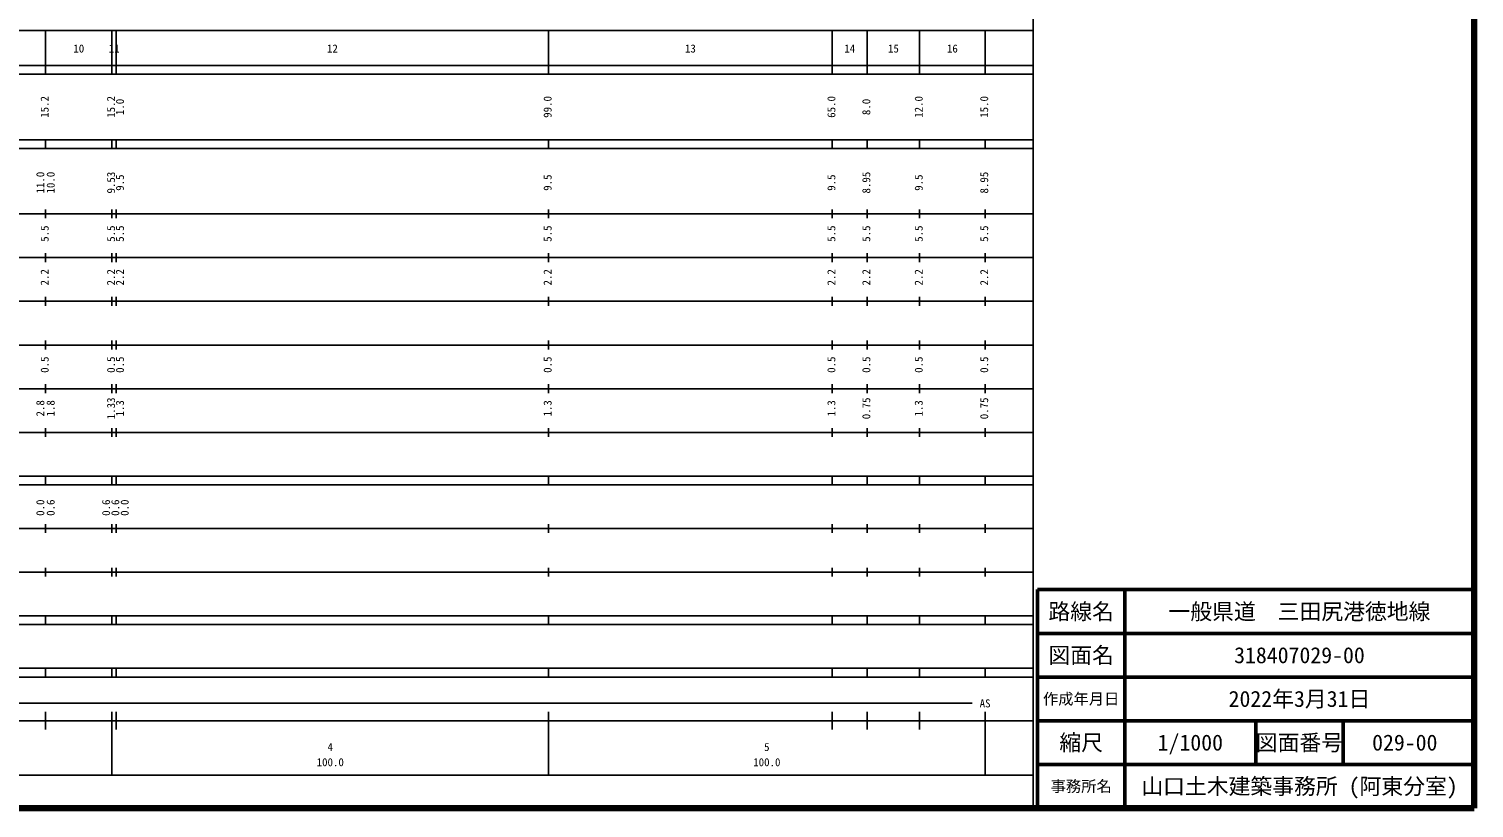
# Model space of a CAD drawing. Units: millimetres on the paper, enlarged 1000 times. Extents: x 40000 to 680000, y 20000 to 380000.
# Drawn here: x 348976 to 680000, y 20000 to 198357 of the extents above; entities that cross this region are included whole.
import ezdxf
from ezdxf.enums import TextEntityAlignment as Align

# ---------------------------------------------------------------- set-up
doc = ezdxf.new("R2010")
doc.units = ezdxf.units.MM
doc.header["$LTSCALE"] = 1000
for name, color, linetype, lineweight in [('M-TTL', 2, 'Continuous', 140), ('M-TTL-BAND', 7, 'Continuous', 25), ('M-TTL-FRAM', 2, 'Continuous', 50), ('M-TTL-LINE', 7, 'Continuous', 50)]:
    doc.layers.add(name, color=color, linetype=linetype, lineweight=lineweight)
doc.layers.add('M-TTL-TXT', color=7, linetype='Continuous')
doc.styles.add('ＭＳ ゴシック', font='')
doc.styles.get('ＭＳ ゴシック').set_extended_font_data('MS Gothic')

msp = doc.modelspace()

# ---------------------------------------------------------------- linework, layer by layer
at = {"layer": 'M-TTL'}
for p, q in [((680000, 20000), (680000, 380000)), ((40000, 20000), (680000, 20000))]:
    msp.add_line(p, q, dxfattribs=at)
at = {"layer": 'M-TTL-BAND'}
for p, q in [((579000, 20000), (579000, 370000)), ((68000, 198000), (579000, 198000)), ((352800, 188000), (352800, 198000)), ((368000, 188000), (368000, 198000)), ((369000, 188000), (369000, 198000)), ((468000, 188000), (468000, 198000)), ((533000, 188000), (533000, 198000)), ((541000, 188000), (541000, 198000)), ((553000, 188000), (553000, 198000)), ((568000, 188000), (568000, 198000)), ((40000, 190000), (579000, 190000)), ((40000, 188000), (579000, 188000)), ((40000, 173000), (579000, 173000)), ((352800, 171000), (352800, 173000)), ((368000, 171000), (368000, 173000)), ((369000, 171000), (369000, 173000)), ((468000, 171000), (468000, 173000)), ((533000, 171000), (533000, 173000)), ((541000, 171000), (541000, 173000)), ((553000, 171000), (553000, 173000)), ((568000, 171000), (568000, 173000)), ((40000, 171000), (579000, 171000)), ((40000, 156000), (579000, 156000)), ((352800, 155000), (352800, 157000)), ((368000, 155000), (368000, 157000)), ((369000, 155000), (369000, 157000)), ((468000, 155000), (468000, 157000)), ((533000, 155000), (533000, 157000)), ((541000, 155000), (541000, 157000)), ((553000, 155000), (553000, 157000)), ((568000, 155000), (568000, 157000)), ((46000, 146000), (579000, 146000)), ((352800, 145000), (352800, 147000)), ((368000, 145000), (368000, 147000)), ((369000, 145000), (369000, 147000)), ((468000, 145000), (468000, 147000)), ((533000, 145000), (533000, 147000)), ((541000, 145000), (541000, 147000)), ((553000, 145000), (553000, 147000)), ((568000, 145000), (568000, 147000)), ((52000, 136000), (579000, 136000)), ((352800, 135000), (352800, 137000)), ((368000, 135000), (368000, 137000)), ((369000, 135000), (369000, 137000)), ((468000, 135000), (468000, 137000)), ((533000, 135000), (533000, 137000)), ((541000, 135000), (541000, 137000)), ((553000, 135000), (553000, 137000)), ((568000, 135000), (568000, 137000)), ((46000, 126000), (579000, 126000)), ((352800, 125000), (352800, 127000)), ((368000, 125000), (368000, 127000)), ((369000, 125000), (369000, 127000)), ((468000, 125000), (468000, 127000)), ((533000, 125000), (533000, 127000)), ((541000, 125000), (541000, 127000)), ((553000, 125000), (553000, 127000)), ((568000, 125000), (568000, 127000)), ((52000, 116000), (579000, 116000)), ((352800, 115000), (352800, 117000)), ((368000, 115000), (368000, 117000)), ((369000, 115000), (369000, 117000)), ((468000, 115000), (468000, 117000)), ((533000, 115000), (533000, 117000)), ((541000, 115000), (541000, 117000)), ((553000, 115000), (553000, 117000)), ((568000, 115000), (568000, 117000)), ((46000, 106000), (579000, 106000)), ((352800, 105000), (352800, 107000)), ((368000, 105000), (368000, 107000)), ((369000, 105000), (369000, 107000)), ((468000, 105000), (468000, 107000)), ((533000, 105000), (533000, 107000)), ((541000, 105000), (541000, 107000)), ((553000, 105000), (553000, 107000)), ((568000, 105000), (568000, 107000)), ((40000, 96000), (579000, 96000)), ((352800, 94000), (352800, 96000)), ((368000, 94000), (368000, 96000)), ((369000, 94000), (369000, 96000)), ((468000, 94000), (468000, 96000)), ((533000, 94000), (533000, 96000)), ((541000, 94000), (541000, 96000)), ((553000, 94000), (553000, 96000)), ((568000, 94000), (568000, 96000)), ((40000, 94000), (579000, 94000)), ((49000, 84000), (579000, 84000)), ((352800, 83000), (352800, 85000)), ((368000, 83000), (368000, 85000)), ((369000, 83000), (369000, 85000)), ((468000, 83000), (468000, 85000)), ((533000, 83000), (533000, 85000)), ((541000, 83000), (541000, 85000)), ((553000, 83000), (553000, 85000)), ((568000, 83000), (568000, 85000)), ((40000, 74000), (579000, 74000)), ((352800, 73000), (352800, 75000)), ((368000, 73000), (368000, 75000)), ((369000, 73000), (369000, 75000)), ((468000, 73000), (468000, 75000)), ((533000, 73000), (533000, 75000)), ((541000, 73000), (541000, 75000)), ((553000, 73000), (553000, 75000)), ((568000, 73000), (568000, 75000)), ((40000, 64000), (579000, 64000)), ((352800, 62000), (352800, 64000)), ((368000, 62000), (368000, 64000)), ((369000, 62000), (369000, 64000)), ((468000, 62000), (468000, 64000)), ((533000, 62000), (533000, 64000)), ((541000, 62000), (541000, 64000)), ((553000, 62000), (553000, 64000)), ((568000, 62000), (568000, 64000)), ((40000, 62000), (579000, 62000)), ((40000, 52000), (579000, 52000)), ((40000, 50000), (579000, 50000)), ((352800, 50000), (352800, 52000)), ((368000, 50000), (368000, 52000)), ((369000, 50000), (369000, 52000)), ((468000, 50000), (468000, 52000)), ((533000, 50000), (533000, 52000)), ((541000, 50000), (541000, 52000)), ((553000, 50000), (553000, 52000)), ((568000, 50000), (568000, 52000)), ((71000, 44000), (565000, 44000)), ((40000, 40000), (579000, 40000)), ((352800, 38000), (352800, 42000)), ((368000, 27500), (368000, 42000)), ((369000, 38000), (369000, 42000)), ((468000, 27500), (468000, 42000)), ((533000, 38000), (533000, 42000)), ((541000, 38000), (541000, 42000)), ((553000, 38000), (553000, 42000)), ((568000, 27500), (568000, 42000)), ((68000, 27500), (579000, 27500))]:
    msp.add_line(p, q, dxfattribs=at)
at = {"layer": 'M-TTL-FRAM'}
for p, q in [((680000, 70000), (580000, 70000)), ((580000, 70000), (580000, 20000))]:
    msp.add_line(p, q, dxfattribs=at)
at = {"layer": 'M-TTL-LINE'}
for p, q in [((600000, 70000), (600000, 20000)), ((680000, 60000), (580000, 60000)), ((680000, 50000), (580000, 50000)), ((680000, 40000), (580000, 40000)), ((630000, 40000), (630000, 30000)), ((650000, 40000), (650000, 30000)), ((680000, 30000), (580000, 30000))]:
    msp.add_line(p, q, dxfattribs=at)

# ---------------------------------------------------------------- texts
at = {"layer": 'M-TTL-BAND', "style": 'ＭＳ ゴシック'}
for s, p in [('10', (360400, 192405)), ('11', (368500, 192405)), ('12', (418500, 192405)), ('13', (500500, 192405)), ('14', (537000, 192405)), ('15', (547000, 192405)), ('16', (560500, 192405)), ('AS', (568000, 42500)), ('4', (418000, 32523)), ('5', (518000, 32523)), ('100.0', (418000, 29033)), ('100.0', (518000, 29033))]:
    msp.add_text(s, height=1833, dxfattribs=at).set_placement(p, align=Align.BOTTOM_CENTER)
for s, p in [('15.2', (354047, 180500)), ('15.2', (369247, 180500)), ('1.0', (371286, 180500)), ('99.0', (469247, 180500)), ('65.0', (534247, 180500)), ('8.0', (542247, 180500)), ('12.0', (554247, 180500)), ('15.0', (569247, 180500)), ('11.0', (353047, 163174)), ('10.0', (355417, 163174)), ('8.95', (542247, 163174)), ('8.95', (569247, 163174)), ('9.53', (369247, 163174)), ('9.5', (371286, 163174)), ('9.5', (469247, 163174)), ('9.5', (534247, 163174)), ('9.5', (554247, 163174)), ('5.5', (354047, 151500)), ('5.5', (369247, 151500)), ('5.5', (371286, 151500)), ('5.5', (469247, 151500)), ('5.5', (534247, 151500)), ('5.5', (542247, 151500)), ('5.5', (554247, 151500)), ('5.5', (569247, 151500)), ('2.2', (354047, 141500)), ('2.2', (369247, 141500)), ('2.2', (371286, 141500)), ('2.2', (469247, 141500)), ('2.2', (534247, 141500)), ('2.2', (542247, 141500)), ('2.2', (554247, 141500)), ('2.2', (569247, 141500)), ('0.5', (354047, 121500)), ('0.5', (369247, 121500)), ('0.5', (371286, 121500)), ('0.5', (469247, 121500)), ('0.5', (534247, 121500)), ('0.5', (542247, 121500)), ('0.5', (554247, 121500)), ('0.5', (569247, 121500)), ('2.8', (353047, 111500)), ('1.8', (355417, 111500)), ('1.33', (369247, 111500)), ('1.3', (371286, 111500)), ('1.3', (469247, 111500)), ('1.3', (534247, 111500)), ('0.75', (542247, 111500)), ('1.3', (554247, 111500)), ('0.75', (569247, 111500)), ('0.0', (353047, 88764)), ('0.6', (355417, 88764)), ('0.6', (368119, 88764)), ('0.6', (370222, 88764)), ('0.0', (372361, 88764))]:
    msp.add_text(s, height=1833, rotation=90, dxfattribs=at).set_placement(p, align=Align.BOTTOM_CENTER)
at = {"layer": 'M-TTL-TXT', "style": 'ＭＳ ゴシック'}
for s, height, p in [('路線名', 3666, (590000, 65000)), ('路線名', 3666, (590000, 65000)), ('一般県道\u3000三田尻港徳地線', 3666, (640000, 65000)), ('図面名', 3666, (590000, 55000)), ('図面名', 3666, (590000, 55000)), ('318407029-00', 3666, (640000, 55000)), ('作成年月日', 2566, (590000, 45000)), ('作成年月日', 2566, (590000, 45000)), ('2022年3月31日', 3666, (640000, 45000)), ('縮尺', 3666, (590000, 35000)), ('縮尺', 3666, (590000, 35000)), ('1/1000', 3666, (615000, 35000)), ('図面番号', 3666, (640000, 35000)), ('図面番号', 3666, (640000, 35000)), ('029-00', 3666, (664125, 35000)), ('事務所名', 2566, (590000, 25000)), ('事務所名', 2566, (590000, 25000)), ('山口土木建築事務所 (阿東分室)', 3666, (640000, 25000))]:
    msp.add_text(s, height=height, dxfattribs=at).set_placement(p, align=Align.MIDDLE_CENTER)

doc.saveas('drawing.dxf')
